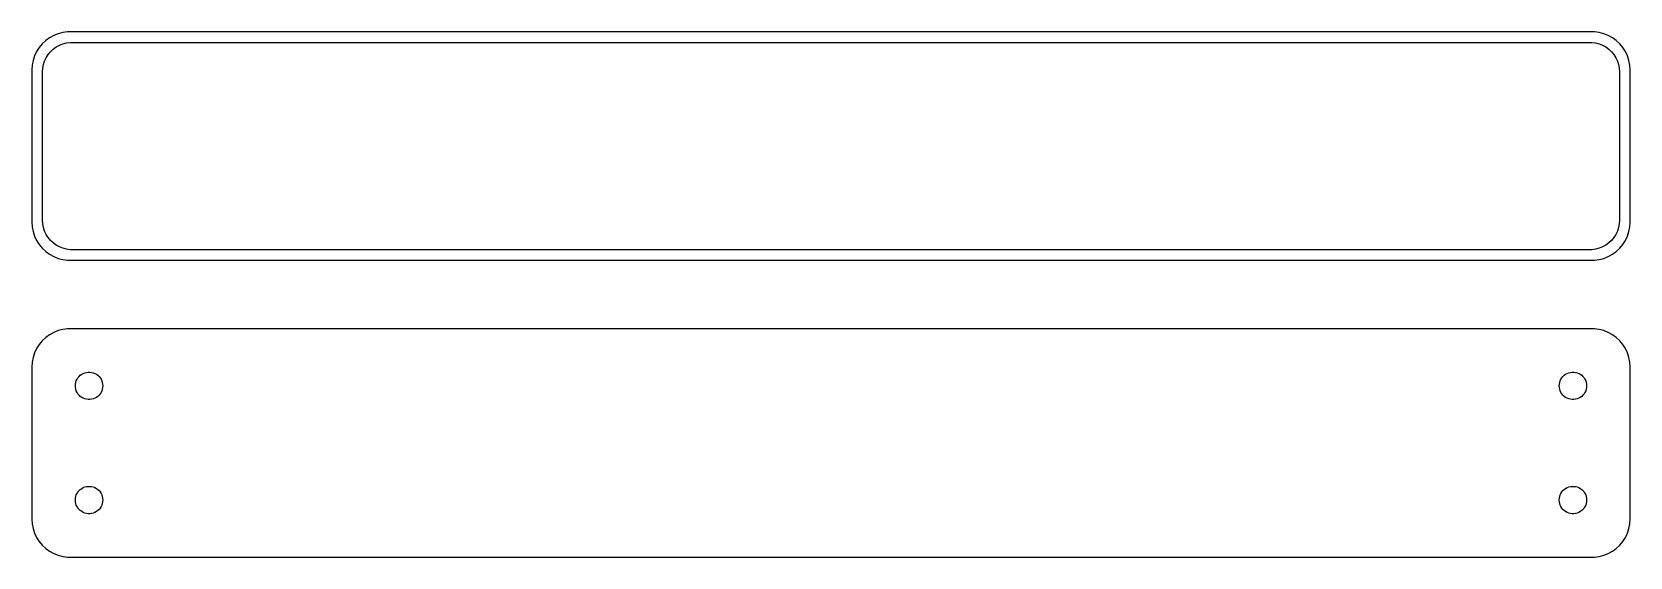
# Model space of a CAD drawing. Header units: metres. Extents: x -105 to 105, y 24 to 93.
import ezdxf

# ---------------------------------------------------------------- set-up
doc = ezdxf.new("R2010")
doc.units = ezdxf.units.M

msp = doc.modelspace()

# ---------------------------------------------------------------- linework, layer by layer
for p, q in [((-102.129, 92.5241), (-102.679, 92.2216)), ((-101.545, 92.7553), (-102.129, 92.5241)), ((-100.937, 92.9114), (-101.545, 92.7553)), ((-100.314, 92.9901), (-100.937, 92.9114)), ((100.314, 92.9901), (-100.314, 92.9901)), ((100.937, 92.9114), (100.314, 92.9901)), ((101.545, 92.7553), (100.937, 92.9114)), ((102.129, 92.5241), (101.545, 92.7553)), ((102.679, 92.2216), (102.129, 92.5241)), ((-104.382, 90.4088), (-104.649, 89.8406)), ((-104.045, 90.9389), (-104.382, 90.4088)), ((-103.645, 91.4227), (-104.045, 90.9389)), ((-103.187, 91.8526), (-103.645, 91.4227)), ((-102.679, 92.2216), (-103.187, 91.8526)), ((-102.88, 90.0244), (-102.571, 90.3988)), ((-102.571, 90.3988), (-102.216, 90.7315)), ((-102.216, 90.7315), (-101.823, 91.0171)), ((-101.823, 91.0171), (-101.398, 91.2512)), ((-101.398, 91.2512), (-100.946, 91.4301)), ((-100.946, 91.4301), (-100.475, 91.5509)), ((-100.475, 91.5509), (-99.993, 91.6118)), ((-99.993, 91.6118), (99.993, 91.6118)), ((99.993, 91.6118), (100.475, 91.5509)), ((100.475, 91.5509), (100.946, 91.4301)), ((100.946, 91.4301), (101.398, 91.2512)), ((101.398, 91.2512), (101.823, 91.0171)), ((101.823, 91.0171), (102.216, 90.7315)), ((102.216, 90.7315), (102.571, 90.3988)), ((102.571, 90.3988), (102.88, 90.0244)), ((103.187, 91.8526), (102.679, 92.2216)), ((103.645, 91.4227), (103.187, 91.8526)), ((104.045, 90.9389), (103.645, 91.4227)), ((104.382, 90.4088), (104.045, 90.9389)), ((104.649, 89.8406), (104.382, 90.4088)), ((-104.961, 88.6267), (-105, 88)), ((-104.843, 89.2434), (-104.961, 88.6267)), ((-104.649, 89.8406), (-104.843, 89.2434)), ((-103.619, 87.75), (-103.589, 88.235)), ((-103.589, 88.235), (-103.498, 88.7123)), ((-103.498, 88.7123), (-103.348, 89.1744)), ((-103.348, 89.1744), (-103.141, 89.6141)), ((-103.141, 89.6141), (-102.88, 90.0244)), ((102.88, 90.0244), (103.141, 89.6141)), ((103.141, 89.6141), (103.348, 89.1744)), ((103.348, 89.1744), (103.498, 88.7123)), ((103.498, 88.7123), (103.589, 88.235)), ((103.589, 88.235), (103.619, 87.75)), ((104.843, 89.2434), (104.649, 89.8406)), ((104.961, 88.6267), (104.843, 89.2434)), ((105, 88), (104.961, 88.6267)), ((-105, 88), (-105, 68)), ((-103.619, 68.25), (-103.619, 87.75)), ((103.619, 87.75), (103.619, 68.25)), ((105, 68), (105, 88)), ((-105, 68), (-104.961, 67.3733)), ((-104.961, 67.3733), (-104.843, 66.7566)), ((-103.589, 67.765), (-103.619, 68.25)), ((-103.498, 67.2877), (-103.589, 67.765)), ((-103.348, 66.8256), (-103.498, 67.2877)), ((103.498, 67.2877), (103.348, 66.8256)), ((103.589, 67.765), (103.498, 67.2877)), ((103.619, 68.25), (103.589, 67.765)), ((104.843, 66.7566), (104.961, 67.3733)), ((104.961, 67.3733), (105, 68)), ((-104.843, 66.7566), (-104.649, 66.1594)), ((-104.649, 66.1594), (-104.382, 65.5912)), ((-104.382, 65.5912), (-104.045, 65.0611)), ((-103.141, 66.3859), (-103.348, 66.8256)), ((-102.88, 65.9756), (-103.141, 66.3859)), ((-102.571, 65.6012), (-102.88, 65.9756)), ((-102.216, 65.2685), (-102.571, 65.6012)), ((-101.823, 64.9829), (-102.216, 65.2685)), ((102.216, 65.2685), (101.823, 64.9829)), ((102.571, 65.6012), (102.216, 65.2685)), ((102.88, 65.9756), (102.571, 65.6012)), ((103.141, 66.3859), (102.88, 65.9756)), ((103.348, 66.8256), (103.141, 66.3859)), ((104.045, 65.0611), (104.382, 65.5912)), ((104.382, 65.5912), (104.649, 66.1594)), ((104.649, 66.1594), (104.843, 66.7566)), ((-104.045, 65.0611), (-103.645, 64.5773)), ((-103.645, 64.5773), (-103.187, 64.1474)), ((-103.187, 64.1474), (-102.679, 63.7784)), ((-102.679, 63.7784), (-102.129, 63.4759)), ((-102.129, 63.4759), (-101.545, 63.2447)), ((-101.398, 64.7488), (-101.823, 64.9829)), ((-101.545, 63.2447), (-100.937, 63.0886)), ((-100.946, 64.5699), (-101.398, 64.7488)), ((-100.475, 64.4491), (-100.946, 64.5699)), ((-100.937, 63.0886), (-100.314, 63.0099)), ((-99.993, 64.3882), (-100.475, 64.4491)), ((-100.314, 63.0099), (100.314, 63.0099)), ((99.993, 64.3882), (-99.993, 64.3882)), ((100.475, 64.4491), (99.993, 64.3882)), ((100.314, 63.0099), (100.937, 63.0886)), ((100.946, 64.5699), (100.475, 64.4491)), ((100.937, 63.0886), (101.545, 63.2447)), ((101.398, 64.7488), (100.946, 64.5699)), ((101.823, 64.9829), (101.398, 64.7488)), ((101.545, 63.2447), (102.129, 63.4759)), ((102.129, 63.4759), (102.679, 63.7784)), ((102.679, 63.7784), (103.187, 64.1474)), ((103.187, 64.1474), (103.645, 64.5773)), ((103.645, 64.5773), (104.045, 65.0611)), ((-103.187, 52.8526), (-103.645, 52.4227)), ((-102.679, 53.2216), (-103.187, 52.8526)), ((-102.129, 53.5241), (-102.679, 53.2216)), ((-101.545, 53.7553), (-102.129, 53.5241)), ((-100.937, 53.9114), (-101.545, 53.7553)), ((-100.314, 53.9901), (-100.937, 53.9114)), ((100.314, 53.9901), (-100.314, 53.9901)), ((100.937, 53.9114), (100.314, 53.9901)), ((101.545, 53.7553), (100.937, 53.9114)), ((102.129, 53.5241), (101.545, 53.7553)), ((102.679, 53.2216), (102.129, 53.5241)), ((103.187, 52.8526), (102.679, 53.2216)), ((103.645, 52.4227), (103.187, 52.8526)), ((-104.649, 50.8406), (-104.843, 50.2434)), ((-104.382, 51.4088), (-104.649, 50.8406)), ((-104.045, 51.9389), (-104.382, 51.4088)), ((-103.645, 52.4227), (-104.045, 51.9389)), ((104.045, 51.9389), (103.645, 52.4227)), ((104.382, 51.4088), (104.045, 51.9389)), ((104.649, 50.8406), (104.382, 51.4088)), ((104.843, 50.2434), (104.649, 50.8406)), ((-104.961, 49.6267), (-105, 49)), ((-105, 49), (-105, 29)), ((-104.843, 50.2434), (-104.961, 49.6267)), ((104.961, 49.6267), (104.843, 50.2434)), ((105, 49), (104.961, 49.6267)), ((105, 29), (105, 49)), ((-99.3, 46.5), (-99.2858, 46.7256)), ((-99.2858, 46.2744), (-99.3, 46.5)), ((-99.2858, 46.7256), (-99.2434, 46.9476)), ((-99.2434, 46.0524), (-99.2858, 46.2744)), ((-99.2434, 46.9476), (-99.1736, 47.1626)), ((-99.1736, 47.1626), (-99.0773, 47.3671)), ((-99.0773, 47.3671), (-98.9562, 47.558)), ((-98.9562, 47.558), (-98.8121, 47.7322)), ((-98.8121, 47.7322), (-98.6474, 47.8869)), ((-98.6474, 47.8869), (-98.4645, 48.0198)), ((-98.4645, 48.0198), (-98.2664, 48.1287)), ((-98.2664, 48.1287), (-98.0562, 48.2119)), ((-98.0562, 48.2119), (-97.8373, 48.2681)), ((-97.8373, 48.2681), (-97.613, 48.2964)), ((-97.613, 48.2964), (-97.387, 48.2964)), ((-97.387, 48.2964), (-97.1627, 48.2681)), ((-97.1627, 48.2681), (-96.9438, 48.2119)), ((-96.9438, 48.2119), (-96.7336, 48.1287)), ((-96.7336, 48.1287), (-96.5355, 48.0198)), ((-96.5355, 48.0198), (-96.3526, 47.8869)), ((-96.3526, 47.8869), (-96.1879, 47.7322)), ((-96.1879, 47.7322), (-96.0438, 47.558)), ((-96.0438, 47.558), (-95.9226, 47.3671)), ((-95.9226, 47.3671), (-95.8264, 47.1626)), ((-95.8264, 47.1626), (-95.7565, 46.9476)), ((-95.7565, 46.9476), (-95.7142, 46.7256)), ((-95.7142, 46.2744), (-95.7565, 46.0524)), ((-95.7142, 46.7256), (-95.7, 46.5)), ((-95.7, 46.5), (-95.7142, 46.2744)), ((95.7, 46.5), (95.7142, 46.7256)), ((95.7142, 46.2744), (95.7, 46.5)), ((95.7142, 46.7256), (95.7565, 46.9476)), ((95.7565, 46.0524), (95.7142, 46.2744)), ((95.7565, 46.9476), (95.8264, 47.1626)), ((95.8264, 47.1626), (95.9226, 47.3671)), ((95.9226, 47.3671), (96.0438, 47.558)), ((96.0438, 47.558), (96.1879, 47.7322)), ((96.1879, 47.7322), (96.3526, 47.8869)), ((96.3526, 47.8869), (96.5355, 48.0198)), ((96.5355, 48.0198), (96.7336, 48.1287)), ((96.7336, 48.1287), (96.9438, 48.2119)), ((96.9438, 48.2119), (97.1627, 48.2681)), ((97.1627, 48.2681), (97.387, 48.2964)), ((97.387, 48.2964), (97.613, 48.2964)), ((97.613, 48.2964), (97.8373, 48.2681)), ((97.8373, 48.2681), (98.0562, 48.2119)), ((98.0562, 48.2119), (98.2664, 48.1287)), ((98.2664, 48.1287), (98.4645, 48.0198)), ((98.4645, 48.0198), (98.6474, 47.8869)), ((98.6474, 47.8869), (98.8121, 47.7322)), ((98.8121, 47.7322), (98.9562, 47.558)), ((98.9562, 47.558), (99.0773, 47.3671)), ((99.0773, 47.3671), (99.1736, 47.1626)), ((99.1736, 47.1626), (99.2434, 46.9476)), ((99.2434, 46.9476), (99.2858, 46.7256)), ((99.2858, 46.2744), (99.2434, 46.0524)), ((99.2858, 46.7256), (99.3, 46.5)), ((99.3, 46.5), (99.2858, 46.2744)), ((-99.1736, 45.8374), (-99.2434, 46.0524)), ((-99.0773, 45.6328), (-99.1736, 45.8374)), ((-98.9562, 45.442), (-99.0773, 45.6328)), ((-98.8121, 45.2678), (-98.9562, 45.442)), ((-98.6474, 45.1131), (-98.8121, 45.2678)), ((-98.4645, 44.9802), (-98.6474, 45.1131)), ((-98.2664, 44.8713), (-98.4645, 44.9802)), ((-98.0562, 44.7881), (-98.2664, 44.8713)), ((-97.8373, 44.7319), (-98.0562, 44.7881)), ((-97.613, 44.7036), (-97.8373, 44.7319)), ((-97.387, 44.7036), (-97.613, 44.7036)), ((-97.1627, 44.7319), (-97.387, 44.7036)), ((-96.9438, 44.7881), (-97.1627, 44.7319)), ((-96.7336, 44.8713), (-96.9438, 44.7881)), ((-96.5355, 44.9802), (-96.7336, 44.8713)), ((-96.3526, 45.1131), (-96.5355, 44.9802)), ((-96.1879, 45.2678), (-96.3526, 45.1131)), ((-96.0438, 45.442), (-96.1879, 45.2678)), ((-95.9226, 45.6328), (-96.0438, 45.442)), ((-95.8264, 45.8374), (-95.9226, 45.6328)), ((-95.7565, 46.0524), (-95.8264, 45.8374)), ((95.8264, 45.8374), (95.7565, 46.0524)), ((95.9226, 45.6328), (95.8264, 45.8374)), ((96.0438, 45.442), (95.9226, 45.6328)), ((96.1879, 45.2678), (96.0438, 45.442)), ((96.3526, 45.1131), (96.1879, 45.2678)), ((96.5355, 44.9802), (96.3526, 45.1131)), ((96.7336, 44.8713), (96.5355, 44.9802)), ((96.9438, 44.7881), (96.7336, 44.8713)), ((97.1627, 44.7319), (96.9438, 44.7881)), ((97.387, 44.7036), (97.1627, 44.7319)), ((97.613, 44.7036), (97.387, 44.7036)), ((97.8373, 44.7319), (97.613, 44.7036)), ((98.0562, 44.7881), (97.8373, 44.7319)), ((98.2664, 44.8713), (98.0562, 44.7881)), ((98.4645, 44.9802), (98.2664, 44.8713)), ((98.6474, 45.1131), (98.4645, 44.9802)), ((98.8121, 45.2678), (98.6474, 45.1131)), ((98.9562, 45.442), (98.8121, 45.2678)), ((99.0773, 45.6328), (98.9562, 45.442)), ((99.1736, 45.8374), (99.0773, 45.6328)), ((99.2434, 46.0524), (99.1736, 45.8374)), ((-99.3, 31.5), (-99.2858, 31.7256)), ((-99.2858, 31.2744), (-99.3, 31.5)), ((-99.2858, 31.7256), (-99.2434, 31.9476)), ((-99.2434, 31.9476), (-99.1736, 32.1626)), ((-99.1736, 32.1626), (-99.0773, 32.3672)), ((-99.0773, 32.3672), (-98.9562, 32.558)), ((-98.9562, 32.558), (-98.8121, 32.7322)), ((-98.8121, 32.7322), (-98.6474, 32.8869)), ((-98.6474, 32.8869), (-98.4645, 33.0198)), ((-98.4645, 33.0198), (-98.2664, 33.1287)), ((-98.2664, 33.1287), (-98.0562, 33.2119)), ((-98.0562, 33.2119), (-97.8373, 33.2681)), ((-97.8373, 33.2681), (-97.613, 33.2964)), ((-97.613, 33.2964), (-97.387, 33.2964)), ((-97.387, 33.2964), (-97.1627, 33.2681)), ((-97.1627, 33.2681), (-96.9438, 33.2119)), ((-96.9438, 33.2119), (-96.7336, 33.1287)), ((-96.7336, 33.1287), (-96.5355, 33.0198)), ((-96.5355, 33.0198), (-96.3526, 32.8869)), ((-96.3526, 32.8869), (-96.1879, 32.7322)), ((-96.1879, 32.7322), (-96.0438, 32.558)), ((-96.0438, 32.558), (-95.9226, 32.3672)), ((-95.9226, 32.3672), (-95.8264, 32.1626)), ((-95.8264, 32.1626), (-95.7565, 31.9476)), ((-95.7565, 31.9476), (-95.7142, 31.7256)), ((-95.7142, 31.7256), (-95.7, 31.5)), ((-95.7, 31.5), (-95.7142, 31.2744)), ((95.7, 31.5), (95.7142, 31.7256)), ((95.7142, 31.2744), (95.7, 31.5)), ((95.7142, 31.7256), (95.7565, 31.9476)), ((95.7565, 31.9476), (95.8264, 32.1626)), ((95.8264, 32.1626), (95.9226, 32.3672)), ((95.9226, 32.3672), (96.0438, 32.558)), ((96.0438, 32.558), (96.1879, 32.7322)), ((96.1879, 32.7322), (96.3526, 32.8869)), ((96.3526, 32.8869), (96.5355, 33.0198)), ((96.5355, 33.0198), (96.7336, 33.1287)), ((96.7336, 33.1287), (96.9438, 33.2119)), ((96.9438, 33.2119), (97.1627, 33.2681)), ((97.1627, 33.2681), (97.387, 33.2964)), ((97.387, 33.2964), (97.613, 33.2964)), ((97.613, 33.2964), (97.8373, 33.2681)), ((97.8373, 33.2681), (98.0562, 33.2119)), ((98.0562, 33.2119), (98.2664, 33.1287)), ((98.2664, 33.1287), (98.4645, 33.0198)), ((98.4645, 33.0198), (98.6474, 32.8869)), ((98.6474, 32.8869), (98.8121, 32.7322)), ((98.8121, 32.7322), (98.9562, 32.558)), ((98.9562, 32.558), (99.0773, 32.3672)), ((99.0773, 32.3672), (99.1736, 32.1626)), ((99.1736, 32.1626), (99.2434, 31.9476)), ((99.2434, 31.9476), (99.2858, 31.7256)), ((99.2858, 31.7256), (99.3, 31.5)), ((99.3, 31.5), (99.2858, 31.2744)), ((-99.2434, 31.0524), (-99.2858, 31.2744)), ((-99.1736, 30.8374), (-99.2434, 31.0524)), ((-99.0773, 30.6329), (-99.1736, 30.8374)), ((-98.9562, 30.442), (-99.0773, 30.6329)), ((-98.8121, 30.2678), (-98.9562, 30.442)), ((-98.6474, 30.1131), (-98.8121, 30.2678)), ((-98.4645, 29.9802), (-98.6474, 30.1131)), ((-98.2664, 29.8713), (-98.4645, 29.9802)), ((-98.0562, 29.7881), (-98.2664, 29.8713)), ((-97.8373, 29.7319), (-98.0562, 29.7881)), ((-97.613, 29.7036), (-97.8373, 29.7319)), ((-97.387, 29.7036), (-97.613, 29.7036)), ((-97.1627, 29.7319), (-97.387, 29.7036)), ((-96.9438, 29.7881), (-97.1627, 29.7319)), ((-96.7336, 29.8713), (-96.9438, 29.7881)), ((-96.5355, 29.9802), (-96.7336, 29.8713)), ((-96.3526, 30.1131), (-96.5355, 29.9802)), ((-96.1879, 30.2678), (-96.3526, 30.1131)), ((-96.0438, 30.442), (-96.1879, 30.2678)), ((-95.9226, 30.6329), (-96.0438, 30.442)), ((-95.8264, 30.8374), (-95.9226, 30.6329)), ((-95.7565, 31.0524), (-95.8264, 30.8374)), ((-95.7142, 31.2744), (-95.7565, 31.0524)), ((95.7565, 31.0524), (95.7142, 31.2744)), ((95.8264, 30.8374), (95.7565, 31.0524)), ((95.9226, 30.6329), (95.8264, 30.8374)), ((96.0438, 30.442), (95.9226, 30.6329)), ((96.1879, 30.2678), (96.0438, 30.442)), ((96.3526, 30.1131), (96.1879, 30.2678)), ((96.5355, 29.9802), (96.3526, 30.1131)), ((96.7336, 29.8713), (96.5355, 29.9802)), ((96.9438, 29.7881), (96.7336, 29.8713)), ((97.1627, 29.7319), (96.9438, 29.7881)), ((97.387, 29.7036), (97.1627, 29.7319)), ((97.613, 29.7036), (97.387, 29.7036)), ((97.8373, 29.7319), (97.613, 29.7036)), ((98.0562, 29.7881), (97.8373, 29.7319)), ((98.2664, 29.8713), (98.0562, 29.7881)), ((98.4645, 29.9802), (98.2664, 29.8713)), ((98.6474, 30.1131), (98.4645, 29.9802)), ((98.8121, 30.2678), (98.6474, 30.1131)), ((98.9562, 30.442), (98.8121, 30.2678)), ((99.0773, 30.6329), (98.9562, 30.442)), ((99.1736, 30.8374), (99.0773, 30.6329)), ((99.2434, 31.0524), (99.1736, 30.8374)), ((99.2858, 31.2744), (99.2434, 31.0524)), ((-105, 29), (-104.961, 28.3733)), ((-104.961, 28.3733), (-104.843, 27.7566)), ((-104.843, 27.7566), (-104.649, 27.1594)), ((104.649, 27.1594), (104.843, 27.7566)), ((104.843, 27.7566), (104.961, 28.3733)), ((104.961, 28.3733), (105, 29)), ((-104.649, 27.1594), (-104.382, 26.5912)), ((-104.382, 26.5912), (-104.045, 26.0611)), ((-104.045, 26.0611), (-103.645, 25.5773)), ((-103.645, 25.5773), (-103.187, 25.1474)), ((103.187, 25.1474), (103.645, 25.5773)), ((103.645, 25.5773), (104.045, 26.0611)), ((104.045, 26.0611), (104.382, 26.5912)), ((104.382, 26.5912), (104.649, 27.1594)), ((-103.187, 25.1474), (-102.679, 24.7784)), ((-102.679, 24.7784), (-102.129, 24.4759)), ((-102.129, 24.4759), (-101.545, 24.2447)), ((-101.545, 24.2447), (-100.937, 24.0886)), ((-100.937, 24.0886), (-100.314, 24.0099)), ((-100.314, 24.0099), (100.314, 24.0099)), ((100.314, 24.0099), (100.937, 24.0886)), ((100.937, 24.0886), (101.545, 24.2447)), ((101.545, 24.2447), (102.129, 24.4759)), ((102.129, 24.4759), (102.679, 24.7784)), ((102.679, 24.7784), (103.187, 25.1474))]:
    msp.add_line(p, q)

doc.saveas('drawing.dxf')
